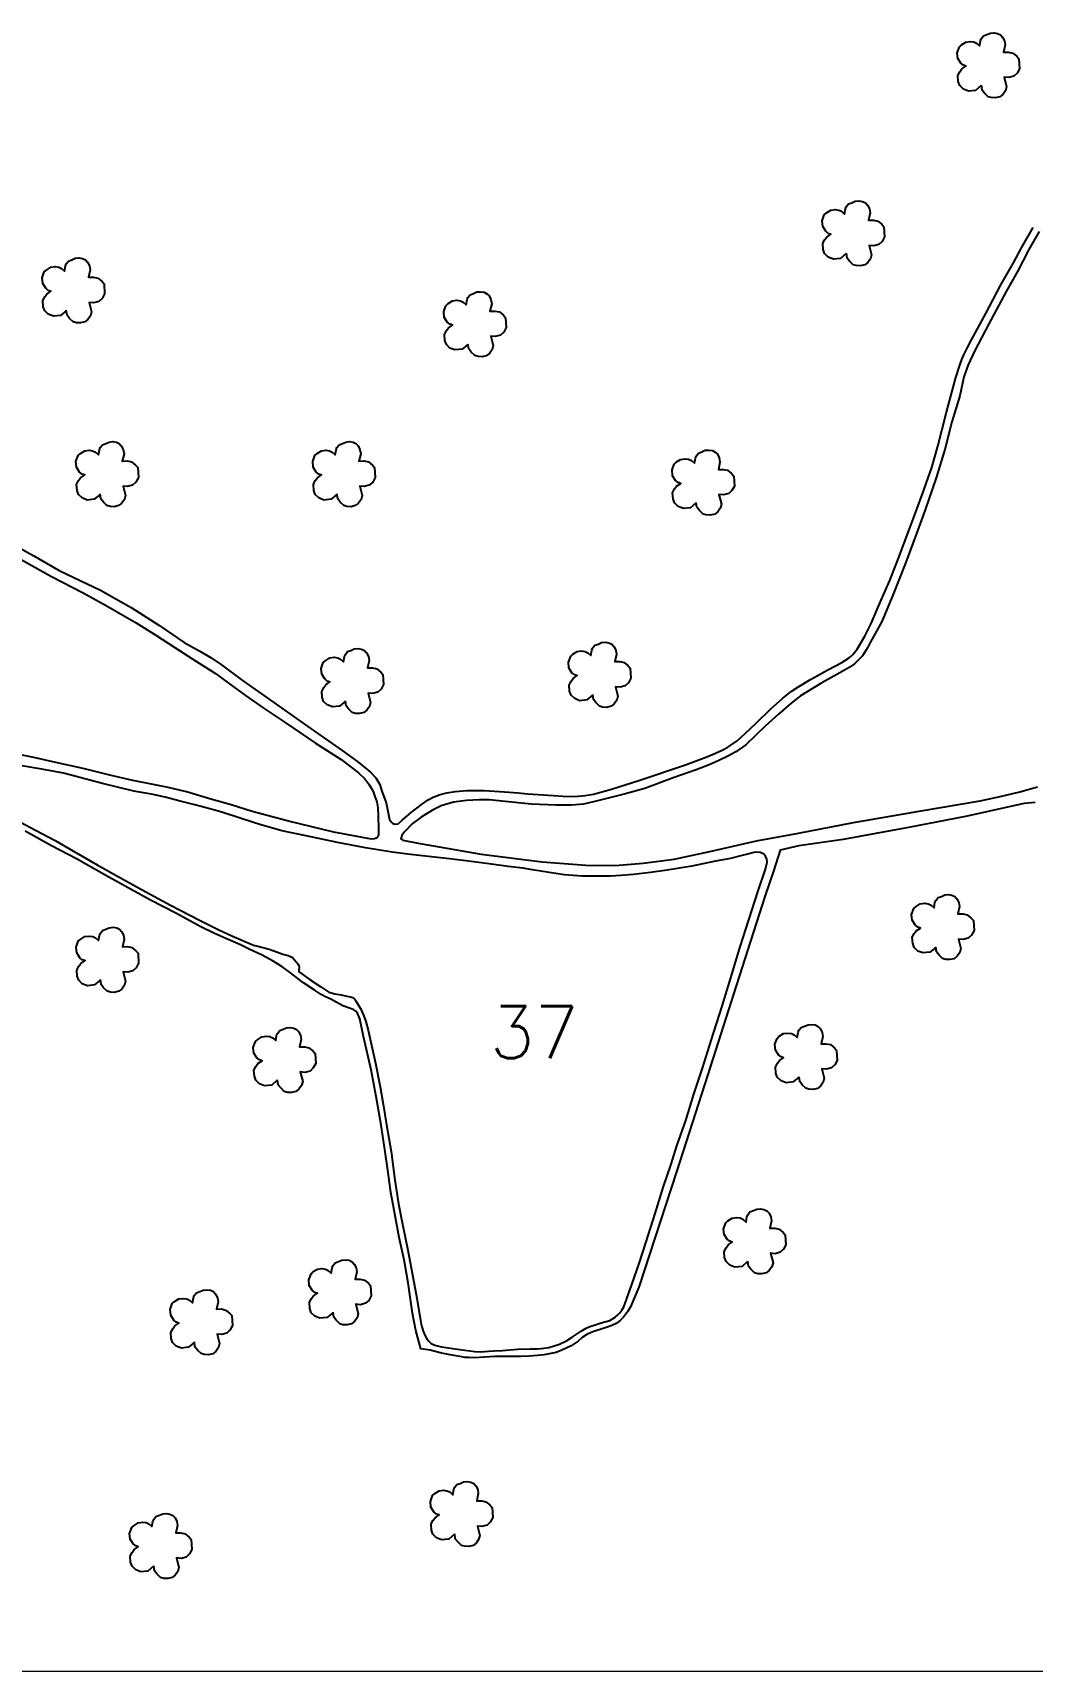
# Model space of a CAD drawing. Extents: x 716959 to 722209, y 7802738 to 7810162.
# Drawn here: x 719491 to 720117, y 7806500 to 7807526 of the extents above; entities that cross this region are included whole.
import ezdxf

# ---------------------------------------------------------------- set-up
doc = ezdxf.new("R2010")
doc.units = 0
doc.linetypes.add('CONTINUO', pattern=[0])
for name, color, linetype in [('0114000441', 1, 'Continuous'), ('0114000441035', 5, 'Continuous'), ('0114000441037', 5, 'Continuous'), ('0114000441038', 5, 'Continuous'), ('_SIMBOLO ARVORE', 118, 'Continuous'), ('TEXTO_NUN_TAL', 7, 'Continuous')]:
    doc.layers.add(name, color=color, linetype=linetype)
doc.layers.add('MALHA', color=253, linetype='Continuous', lineweight=13)
doc.styles.add('SIMPLEX', font='simplex', dxfattribs={"height": 0.2})

msp = doc.modelspace()

# ---------------------------------------------------------------- linework, layer by layer
at = {"layer": '0114000441'}
for points in [[(719479.8, 7807205), (719492, 7807198.2), (719508, 7807189), (719517.1, 7807184.5), (719533.8, 7807176.7), (719553, 7807165.9), (719570.2, 7807154.7), (719586.2, 7807144), (719596.4, 7807138.3), (719603.1, 7807134.3), (719609.5, 7807129.9), (719622.6, 7807120.1), (719642.2, 7807106.4), (719661.5, 7807092.7), (719684.9, 7807076.4), (719694.8, 7807069.2), (719702.8, 7807062.8), (719706, 7807059.1), (719708.6, 7807055), (719709.9, 7807050.9), (719712.5, 7807043.5), (719714.7, 7807033.2), (719715.6, 7807031.7), (719716.5, 7807030.9), (719718, 7807030.3), (719720.1, 7807030.5), (719722.5, 7807032.6), (719728.2, 7807037.5), (719735.3, 7807043), (719738.9, 7807045.5), (719741.9, 7807047.1), (719746.4, 7807048.8), (719750.4, 7807049.8), (719755.8, 7807050.6), (719763, 7807051.2), (719773.9, 7807051.3), (719786.5, 7807050.4), (719795.1, 7807049.8), (719800.9, 7807049.1), (719810.9, 7807048.6), (719823, 7807047.7), (719830.6, 7807047.5), (719837, 7807048.1), (719842.3, 7807049), (719853.6, 7807052.2), (719871.3, 7807057.7), (719899.8, 7807067.4), (719913.1, 7807072.4), (719918.6, 7807074.7), (719923.3, 7807076.7), (719926.4, 7807078.3), (719928.2, 7807079.6), (719932.1, 7807082.3), (719937.1, 7807087), (719944, 7807093.5), (719953.1, 7807102.1), (719960.8, 7807109.1), (719965.9, 7807113.2), (719970.1, 7807115.9), (719978, 7807120.8), (719989, 7807126.7), (719997.7, 7807131.4), (720001.6, 7807133.8), (720003.3, 7807135.2), (720004.6, 7807136.4), (720005.6, 7807137.6), (720007.3, 7807139.8), (720012.1, 7807147.9), (720016.1, 7807155.8), (720021.5, 7807168.6), (720027.7, 7807182.8), (720033.1, 7807196.7), (720041, 7807217.8), (720048.1, 7807237), (720053.9, 7807253.5), (720057.7, 7807266.8), (720063.1, 7807288), (720069.1, 7807309.8), (720071.6, 7807317.6), (720072.8, 7807321.1), (720074, 7807324), (720076.2, 7807328.6), (720078.7, 7807333.3), (720087.7, 7807349.8), (720097.2, 7807367.8), (720105, 7807381.6), (720110.1, 7807391), (720117.4, 7807403.6)], [(720118.7, 7807043.8), (720111.8, 7807043.1), (720075.1, 7807035.1), (720039.3, 7807028.1), (719998.4, 7807020.5), (719970.8, 7807016.7), (719959, 7807013.9), (719954.9, 7807000.8), (719949.5, 7806984.9), (719931.8, 7806929.6), (719911.9, 7806867.7), (719894.3, 7806812.6), (719870.7, 7806740.5), (719865.5, 7806728.1), (719863.5, 7806724.9), (719861, 7806721.6), (719859, 7806719.5), (719856.4, 7806717.7), (719853.3, 7806716.2), (719847, 7806714.1), (719842.4, 7806712.6), (719840.3, 7806711.8), (719838.1, 7806710.7), (719835.2, 7806708.9), (719832.6, 7806706.7), (719828.3, 7806703.7), (719822.5, 7806701), (719818.9, 7806699.5), (719815.6, 7806698.9), (719811.3, 7806698.1), (719807.3, 7806697.7), (719802, 7806697.2), (719796.7, 7806697), (719780.5, 7806696.9), (719767.6, 7806696.2), (719764.4, 7806696.3), (719761.8, 7806696.4), (719759.8, 7806696.8), (719754.8, 7806697.6), (719747.1, 7806699.1), (719740, 7806701), (719734.2, 7806701.9), (719734.2, 7806701.9), (719734.2, 7806701.9), (719734.2, 7806701.9), (719731.2, 7806713.2), (719731.2, 7806713.2), (719731.2, 7806713.2), (719729, 7806724.2), (719726.4, 7806743.2), (719723.9, 7806757.5), (719720.7, 7806771.4), (719717.9, 7806786.3), (719715.5, 7806799.6), (719713.7, 7806812.2), (719711.7, 7806826.6), (719709.4, 7806841.7), (719706.3, 7806859.7), (719703.2, 7806876.4), (719698.3, 7806897.2), (719696, 7806908.4), (719694.6, 7806912), (719693.5, 7806913.1), (719692.2, 7806914), (719690.3, 7806914.9), (719685.5, 7806916.5), (719683.6, 7806917.6), (719681.2, 7806918.8), (719677.9, 7806920.6), (719674.6, 7806922.1), (719671.8, 7806923.5), (719668.1, 7806926), (719660.9, 7806930.9), (719651.8, 7806937.7), (719647.2, 7806941.2), (719641.9, 7806944.5), (719635, 7806948.1), (719626.9, 7806952), (719621.4, 7806954.6), (719612.2, 7806958.6), (719604.8, 7806962), (719596.5, 7806965.9), (719589.6, 7806969.6), (719580.9, 7806974.4), (719565.1, 7806982.6), (719551, 7806990.3), (719538.9, 7806997.1), (719518.7, 7807008.4), (719503.2, 7807016.7), (719486.6, 7807025.8)]]:
    msp.add_lwpolyline(points, dxfattribs=at)
at = {"layer": '0114000441035'}
msp.add_lwpolyline([(719480.4, 7807197.9), (719503.1, 7807185.2), (719522.9, 7807175.1), (719536.9, 7807167.3), (719556, 7807156.2), (719568.4, 7807148.5), (719580.3, 7807140.8), (719591.5, 7807133.5), (719605.7, 7807124.5), (719614.5, 7807118), (719624.6, 7807110.7), (719635.6, 7807103), (719649.9, 7807093.5), (719668.3, 7807080.9), (719684.3, 7807070.6), (719695.2, 7807062.3), (719699.1, 7807058.5), (719701.7, 7807055.3), (719703.4, 7807052.6), (719704.4, 7807050.6), (719705.5, 7807047.6), (719706.6, 7807044.2), (719707.3, 7807040.4), (719707.5, 7807035.5), (719707.7, 7807027.1), (719707.8, 7807023.7), (719707.5, 7807022.7), (719707.1, 7807022), (719706.2, 7807021.4), (719705.2, 7807021), (719703.3, 7807020.8), (719679.7, 7807025.1), (719651.4, 7807032), (719628.7, 7807038.2), (719615.6, 7807042.4), (719602.8, 7807045.8), (719587.5, 7807050.4), (719576.1, 7807053.2), (719565.6, 7807055.3), (719554, 7807057.6), (719539.7, 7807060.8), (719522.9, 7807065), (719504, 7807069.2), (719492.1, 7807071.9), (719484.8, 7807073.3)], dxfattribs=at)
at = {"layer": '0114000441037'}
msp.add_lwpolyline([(719483.7, 7807031.4), (719493.1, 7807026.5), (719505.4, 7807019.9), (719516.9, 7807013.4), (719531.7, 7807004.8), (719546.3, 7806996.6), (719559.9, 7806989.2), (719577.6, 7806979.6), (719595.8, 7806970.2), (719607.8, 7806964), (719615.9, 7806960.3), (719629.6, 7806954.5), (719632.2, 7806953.8), (719634.6, 7806953.2), (719637.1, 7806952.6), (719639.3, 7806951.9), (719644.5, 7806950.1), (719647.9, 7806948.9), (719651.3, 7806947.9), (719653.1, 7806947.2), (719654.2, 7806946.5), (719655.1, 7806945.3), (719656.2, 7806944), (719657.2, 7806942.8), (719657.8, 7806941.8), (719658, 7806940.6), (719657.8, 7806938.9), (719657.9, 7806938.2), (719658.2, 7806937.5), (719665, 7806932.8), (719671.7, 7806928.3), (719676.7, 7806925.1), (719680.4, 7806924.1), (719684.3, 7806923.3), (719687.9, 7806922.6), (719690.2, 7806922.2), (719691.4, 7806921.7), (719692.7, 7806920.8), (719693.6, 7806919.7), (719696.6, 7806914.3), (719698.4, 7806910.6), (719699.9, 7806906.7), (719701.3, 7806901.3), (719703.3, 7806891.8), (719705.8, 7806880.7), (719708.8, 7806865.7), (719710.6, 7806854.9), (719712.7, 7806842.1), (719715.7, 7806825.3), (719718, 7806807.4), (719720.2, 7806792.5), (719722.7, 7806779.9), (719726, 7806763.6), (719728.8, 7806749.2), (719731.7, 7806733.6), (719734.4, 7806717), (719735.7, 7806712.8), (719736.9, 7806710), (719738, 7806708.1), (719739.2, 7806706.5), (719740.7, 7806705.2), (719743, 7806704), (719747.2, 7806703), (719758.6, 7806701.4), (719768, 7806700.1), (719771.5, 7806699.9), (719776.5, 7806700.3), (719780.1, 7806700.5), (719785.3, 7806700.8), (719794.7, 7806701.5), (719802.8, 7806701.7), (719807, 7806701.8), (719809.6, 7806702), (719814.3, 7806702.7), (719817.6, 7806703.6), (719820.9, 7806704.7), (719825.4, 7806706.9), (719829, 7806709.1), (719834.5, 7806712.8), (719837.7, 7806714.8), (719840, 7806715.8), (719842.6, 7806716.6), (719847, 7806718), (719852.4, 7806719.6), (719854.1, 7806720.5), (719855.9, 7806721.7), (719857.2, 7806722.8), (719858.8, 7806724.4), (719859.9, 7806725.9), (719861.2, 7806728.1), (719864.9, 7806737.9), (719870.9, 7806755.2), (719875.2, 7806768.8), (719880.9, 7806786.5), (719886.1, 7806803.4), (719890.8, 7806817.3), (719894.4, 7806828.9), (719900.1, 7806844.7), (719905.1, 7806861.1), (719910.6, 7806878), (719915.9, 7806894.8), (719922.8, 7806916.3), (719928.1, 7806933.3), (719933.9, 7806952.7), (719939.7, 7806971), (719945.2, 7806987.8), (719949.9, 7807002), (719950.9, 7807006.5), (719950.7, 7807008.2), (719949.9, 7807010.2), (719948.8, 7807011.4), (719947.6, 7807012.1), (719946.5, 7807012.4), (719943.5, 7807012.6), (719927.9, 7807008.8), (719918.7, 7807007), (719903.8, 7807004), (719894.9, 7807002.5), (719888.3, 7807001.4), (719877.9, 7806999.9), (719867.2, 7806998.6), (719859.3, 7806998), (719853.1, 7806997.7), (719844.4, 7806997.6), (719835, 7806997.6), (719824.2, 7806998.5), (719814.6, 7806999.9), (719804.1, 7807001.6), (719798, 7807002.6), (719788.9, 7807003.7), (719778.5, 7807005.1), (719765.7, 7807006.9), (719752.1, 7807008.4), (719727.7, 7807011.2), (719716.3, 7807012.6), (719699.6, 7807015.3), (719682.1, 7807018.8), (719662.4, 7807022.8), (719647.3, 7807026), (719633.4, 7807030), (719629.6, 7807031.3), (719611, 7807037.3), (719605.4, 7807038.9), (719592.9, 7807042.2), (719583.7, 7807044.6), (719574.2, 7807047.1), (719565.6, 7807048.9), (719554.7, 7807050.9), (719535, 7807055.7), (719510.7, 7807062.2), (719497.1, 7807064.6), (719484.8, 7807066.8)], dxfattribs=at)
at = {"layer": '0114000441038'}
msp.add_lwpolyline([(720121.2, 7807401.1), (720114.7, 7807389.8), (720107.6, 7807376.2), (720100.4, 7807363.6), (720089.6, 7807343.3), (720080.7, 7807326.2), (720076.7, 7807317.7), (720074.1, 7807310.2), (720071.4, 7807298.4), (720066.5, 7807282.1), (720062.2, 7807264.8), (720056.6, 7807247), (720049.9, 7807227), (720045.1, 7807213.8), (720037.5, 7807193.5), (720029.5, 7807173.5), (720022.7, 7807157), (720018.3, 7807149.2), (720015.4, 7807143.9), (720013.7, 7807140.6), (720010.7, 7807135.6), (720007.7, 7807132.6), (720005.5, 7807130.5), (720002.3, 7807128.3), (719996.5, 7807124.9), (719985.1, 7807118.7), (719971.8, 7807110.6), (719966, 7807105.9), (719958.1, 7807099.1), (719949.7, 7807091.5), (719943.7, 7807085.6), (719937.6, 7807079.8), (719931.3, 7807075.4), (719926.7, 7807073), (719920.3, 7807069.9), (719914.7, 7807067.4), (719906.5, 7807064.3), (719892.2, 7807059.1), (719874.3, 7807052.5), (719861.5, 7807048.9), (719843.2, 7807044.3), (719836.1, 7807042.7), (719828.6, 7807042.1), (719818.6, 7807042), (719803.5, 7807042.8), (719786.9, 7807044.3), (719777, 7807045.4), (719770.7, 7807045.4), (719762.9, 7807045), (719754.6, 7807043.9), (719746.9, 7807041.7), (719741.5, 7807039), (719734.5, 7807034.6), (719728.8, 7807030.4), (719724.1, 7807025.3), (719722.4, 7807023.2), (719721.8, 7807021), (719722.9, 7807020.1), (719732.6, 7807018.3), (719771.9, 7807011.4), (719810.2, 7807006.6), (719837.4, 7807004.6), (719855.9, 7807004.4), (719873.3, 7807005.8), (719892.8, 7807008.3), (719915, 7807013.1), (719944.3, 7807019.7), (719970.5, 7807024.5), (720005, 7807031.3), (720047.4, 7807038.5), (720084.2, 7807044.8), (720096.8, 7807047.5), (720109, 7807050.5), (720120.2, 7807053.5)], dxfattribs=at)
at = {"layer": '_SIMBOLO ARVORE', "linetype": 'CONTINUO'}
for points in [[(720084.9, 7807492.5, 0), (720081.3, 7807489.5, 0), (720076.9, 7807489, 0), (720073.7, 7807490.3, 0), (720071.4, 7807492.5, 0), (720070.5, 7807495, 0), (720070.2, 7807498.8, 0), (720071.5, 7807501.2, 0), (720072.7, 7807502.9, 0), (720075.3, 7807504.7, 0), (720073.7, 7807505.2, 0), (720072.1, 7807506.5, 0), (720070.2, 7807509.5, 0), (720069.8, 7807513.1, 0), (720071.2, 7807516.8, 0), (720072.6, 7807518.1, 0), (720075.3, 7807519.7, 0), (720078, 7807520.1, 0), (720080.2, 7807519.8, 0), (720082, 7807519, 0), (720083.9, 7807517.3, 0), (720084.5, 7807520.5, 0), (720084.9, 7807521.8, 0), (720086.4, 7807523.6, 0), (720088.5, 7807524.4, 0), (720090.6, 7807525.3, 0), (720092.9, 7807525.6, 0), (720095.1, 7807525.2, 0), (720096.9, 7807524.3, 0), (720098.2, 7807522.9, 0), (720099.4, 7807520.6, 0), (720099.9, 7807518, 0), (720098.8, 7807513.4, 0), (720102, 7807513.5, 0), (720104.6, 7807512.8, 0), (720107.1, 7807510.9, 0), (720108.5, 7807509.3, 0), (720108.9, 7807503, 0), (720107.3, 7807500.2, 0), (720105.3, 7807498.3, 0), (720102.1, 7807497.5, 0), (720099.3, 7807497.7, 0), (720100.8, 7807491.8, 0), (720100.1, 7807489.3, 0), (720098.4, 7807486.9, 0), (720096.5, 7807485.5, 0), (720093.9, 7807484.8, 0), (720091.2, 7807485, 0), (720089.2, 7807485.5, 0), (720087, 7807487.7, 0), (720085.4, 7807489.7, 0), (720085, 7807492.8, 0)], [(720000.4, 7807387.3, 0), (719996.8, 7807384.3, 0), (719992.4, 7807383.8, 0), (719989.2, 7807385, 0), (719986.9, 7807387.3, 0), (719986, 7807389.8, 0), (719985.7, 7807393.6, 0), (719986.9, 7807395.9, 0), (719988.2, 7807397.7, 0), (719990.8, 7807399.5, 0), (719989.2, 7807400, 0), (719987.6, 7807401.3, 0), (719985.7, 7807404.3, 0), (719985.3, 7807407.9, 0), (719986.7, 7807411.6, 0), (719988.1, 7807412.9, 0), (719990.8, 7807414.5, 0), (719993.5, 7807414.9, 0), (719995.7, 7807414.6, 0), (719997.5, 7807413.8, 0), (719999.4, 7807412.1, 0), (719999.9, 7807415.3, 0), (720000.4, 7807416.6, 0), (720001.9, 7807418.4, 0), (720004, 7807419.2, 0), (720006.1, 7807420.1, 0), (720008.4, 7807420.3, 0), (720010.6, 7807420, 0), (720012.4, 7807419.1, 0), (720013.7, 7807417.6, 0), (720014.9, 7807415.3, 0), (720015.3, 7807412.8, 0), (720014.3, 7807408.2, 0), (720017.5, 7807408.3, 0), (720020.1, 7807407.6, 0), (720022.6, 7807405.7, 0), (720024, 7807404.1, 0), (720024.4, 7807397.8, 0), (720022.8, 7807395, 0), (720020.8, 7807393.1, 0), (720017.6, 7807392.2, 0), (720014.7, 7807392.5, 0), (720016.3, 7807386.6, 0), (720015.6, 7807384.1, 0), (720013.9, 7807381.7, 0), (720012, 7807380.2, 0), (720009.3, 7807379.6, 0), (720006.7, 7807379.8, 0), (720004.7, 7807380.3, 0), (720002.5, 7807382.5, 0), (720000.9, 7807384.5, 0), (720000.5, 7807387.6, 0)], [(719512.3, 7807351.6, 0), (719508.8, 7807348.6, 0), (719504.3, 7807348.1, 0), (719501.1, 7807349.4, 0), (719498.9, 7807351.6, 0), (719497.9, 7807354.1, 0), (719497.7, 7807357.9, 0), (719498.9, 7807360.3, 0), (719500.2, 7807362, 0), (719502.8, 7807363.8, 0), (719501.1, 7807364.3, 0), (719499.5, 7807365.6, 0), (719497.6, 7807368.6, 0), (719497.3, 7807372.2, 0), (719498.6, 7807375.9, 0), (719500.1, 7807377.2, 0), (719502.7, 7807378.8, 0), (719505.5, 7807379.2, 0), (719507.7, 7807378.9, 0), (719509.4, 7807378.1, 0), (719511.3, 7807376.4, 0), (719511.9, 7807379.6, 0), (719512.4, 7807380.9, 0), (719513.8, 7807382.7, 0), (719515.9, 7807383.5, 0), (719518, 7807384.4, 0), (719520.3, 7807384.7, 0), (719522.5, 7807384.3, 0), (719524.3, 7807383.4, 0), (719525.7, 7807382, 0), (719526.8, 7807379.7, 0), (719527.3, 7807377.1, 0), (719526.2, 7807372.5, 0), (719529.4, 7807372.6, 0), (719532.1, 7807371.9, 0), (719534.6, 7807370, 0), (719536, 7807368.4, 0), (719536.3, 7807362.1, 0), (719534.8, 7807359.3, 0), (719532.7, 7807357.4, 0), (719529.5, 7807356.6, 0), (719526.7, 7807356.8, 0), (719528.2, 7807350.9, 0), (719527.5, 7807348.4, 0), (719525.8, 7807346, 0), (719523.9, 7807344.6, 0), (719521.3, 7807343.9, 0), (719518.7, 7807344.1, 0), (719516.7, 7807344.6, 0), (719514.4, 7807346.8, 0), (719512.9, 7807348.9, 0), (719512.4, 7807351.9, 0)], [(719763.6, 7807330.4, 0), (719760.1, 7807327.5, 0), (719755.6, 7807327, 0), (719752.4, 7807328.2, 0), (719750.2, 7807330.4, 0), (719749.2, 7807333, 0), (719749, 7807336.7, 0), (719750.2, 7807339.1, 0), (719751.5, 7807340.9, 0), (719754.1, 7807342.6, 0), (719752.4, 7807343.1, 0), (719750.8, 7807344.5, 0), (719748.9, 7807347.5, 0), (719748.6, 7807351, 0), (719749.9, 7807354.7, 0), (719751.4, 7807356.1, 0), (719754, 7807357.7, 0), (719756.8, 7807358.1, 0), (719759, 7807357.7, 0), (719760.7, 7807356.9, 0), (719762.6, 7807355.2, 0), (719763.2, 7807358.5, 0), (719763.7, 7807359.8, 0), (719765.1, 7807361.6, 0), (719767.2, 7807362.4, 0), (719769.3, 7807363.3, 0), (719771.6, 7807363.5, 0), (719773.8, 7807363.2, 0), (719775.6, 7807362.2, 0), (719777, 7807360.8, 0), (719778.1, 7807358.5, 0), (719778.6, 7807355.9, 0), (719777.5, 7807351.4, 0), (719780.7, 7807351.4, 0), (719783.4, 7807350.8, 0), (719785.9, 7807348.8, 0), (719787.3, 7807347.2, 0), (719787.6, 7807341, 0), (719786.1, 7807338.1, 0), (719784, 7807336.3, 0), (719780.8, 7807335.4, 0), (719778, 7807335.7, 0), (719779.5, 7807329.8, 0), (719778.8, 7807327.3, 0), (719777.1, 7807324.9, 0), (719775.2, 7807323.4, 0), (719772.6, 7807322.8, 0), (719770, 7807322.9, 0), (719768, 7807323.5, 0), (719765.7, 7807325.7, 0), (719764.2, 7807327.7, 0), (719763.7, 7807330.7, 0)], [(719533.5, 7807236.6, 0), (719529.9, 7807233.6, 0), (719525.5, 7807233.1, 0), (719522.3, 7807234.4, 0), (719520, 7807236.6, 0), (719519.1, 7807239.1, 0), (719518.8, 7807242.9, 0), (719520.1, 7807245.3, 0), (719521.3, 7807247, 0), (719523.9, 7807248.8, 0), (719522.3, 7807249.3, 0), (719520.7, 7807250.6, 0), (719518.8, 7807253.6, 0), (719518.4, 7807257.2, 0), (719519.8, 7807260.9, 0), (719521.2, 7807262.2, 0), (719523.9, 7807263.8, 0), (719526.6, 7807264.2, 0), (719528.8, 7807263.9, 0), (719530.6, 7807263.1, 0), (719532.5, 7807261.4, 0), (719533.1, 7807264.6, 0), (719533.5, 7807265.9, 0), (719535, 7807267.7, 0), (719537.1, 7807268.5, 0), (719539.2, 7807269.4, 0), (719541.5, 7807269.7, 0), (719543.7, 7807269.3, 0), (719545.5, 7807268.4, 0), (719546.8, 7807267, 0), (719548, 7807264.7, 0), (719548.5, 7807262.1, 0), (719547.4, 7807257.5, 0), (719550.6, 7807257.6, 0), (719553.2, 7807256.9, 0), (719555.7, 7807255, 0), (719557.1, 7807253.4, 0), (719557.5, 7807247.1, 0), (719555.9, 7807244.3, 0), (719553.9, 7807242.4, 0), (719550.7, 7807241.6, 0), (719547.9, 7807241.8, 0), (719549.4, 7807235.9, 0), (719548.7, 7807233.4, 0), (719547, 7807231, 0), (719545.1, 7807229.6, 0), (719542.5, 7807228.9, 0), (719539.8, 7807229.1, 0), (719537.8, 7807229.6, 0), (719535.6, 7807231.8, 0), (719534, 7807233.9, 0), (719533.6, 7807236.9, 0)], [(719681.6, 7807236.6, 0), (719678.1, 7807233.6, 0), (719673.6, 7807233.1, 0), (719670.4, 7807234.4, 0), (719668.2, 7807236.6, 0), (719667.2, 7807239.1, 0), (719667, 7807242.9, 0), (719668.2, 7807245.3, 0), (719669.5, 7807247, 0), (719672.1, 7807248.8, 0), (719670.4, 7807249.3, 0), (719668.8, 7807250.6, 0), (719666.9, 7807253.6, 0), (719666.6, 7807257.2, 0), (719667.9, 7807260.9, 0), (719669.4, 7807262.2, 0), (719672, 7807263.8, 0), (719674.8, 7807264.2, 0), (719677, 7807263.9, 0), (719678.7, 7807263.1, 0), (719680.6, 7807261.4, 0), (719681.2, 7807264.6, 0), (719681.7, 7807265.9, 0), (719683.1, 7807267.7, 0), (719685.2, 7807268.5, 0), (719687.3, 7807269.4, 0), (719689.6, 7807269.7, 0), (719691.8, 7807269.3, 0), (719693.6, 7807268.4, 0), (719695, 7807267, 0), (719696.1, 7807264.7, 0), (719696.6, 7807262.1, 0), (719695.5, 7807257.5, 0), (719698.7, 7807257.6, 0), (719701.4, 7807256.9, 0), (719703.9, 7807255, 0), (719705.3, 7807253.4, 0), (719705.6, 7807247.1, 0), (719704.1, 7807244.3, 0), (719702, 7807242.4, 0), (719698.8, 7807241.6, 0), (719696, 7807241.8, 0), (719697.5, 7807235.9, 0), (719696.8, 7807233.4, 0), (719695.1, 7807231, 0), (719693.2, 7807229.6, 0), (719690.6, 7807228.9, 0), (719688, 7807229.1, 0), (719686, 7807229.6, 0), (719683.7, 7807231.8, 0), (719682.2, 7807233.9, 0), (719681.7, 7807236.9, 0)], [(719906.5, 7807231.3, 0), (719902.9, 7807228.3, 0), (719898.5, 7807227.8, 0), (719895.3, 7807229.1, 0), (719893, 7807231.3, 0), (719892.1, 7807233.8, 0), (719891.8, 7807237.6, 0), (719893, 7807240, 0), (719894.3, 7807241.7, 0), (719896.9, 7807243.5, 0), (719895.3, 7807244, 0), (719893.6, 7807245.3, 0), (719891.7, 7807248.3, 0), (719891.4, 7807251.9, 0), (719892.8, 7807255.6, 0), (719894.2, 7807256.9, 0), (719896.8, 7807258.5, 0), (719899.6, 7807258.9, 0), (719901.8, 7807258.6, 0), (719903.6, 7807257.8, 0), (719905.5, 7807256.1, 0), (719906, 7807259.3, 0), (719906.5, 7807260.6, 0), (719908, 7807262.5, 0), (719910.1, 7807263.2, 0), (719912.2, 7807264.2, 0), (719914.5, 7807264.4, 0), (719916.7, 7807264.1, 0), (719918.5, 7807263.1, 0), (719919.8, 7807261.7, 0), (719921, 7807259.4, 0), (719921.4, 7807256.8, 0), (719920.4, 7807252.2, 0), (719923.6, 7807252.3, 0), (719926.2, 7807251.7, 0), (719928.7, 7807249.7, 0), (719930.1, 7807248.1, 0), (719930.5, 7807241.8, 0), (719928.9, 7807239, 0), (719926.9, 7807237.1, 0), (719923.7, 7807236.3, 0), (719920.8, 7807236.5, 0), (719922.3, 7807230.6, 0), (719921.7, 7807228.1, 0), (719920, 7807225.8, 0), (719918.1, 7807224.3, 0), (719915.4, 7807223.6, 0), (719912.8, 7807223.8, 0), (719910.8, 7807224.3, 0), (719908.6, 7807226.6, 0), (719907, 7807228.6, 0), (719906.6, 7807231.6, 0)], [(719686.9, 7807107, 0), (719683.4, 7807104.1, 0), (719678.9, 7807103.6, 0), (719675.7, 7807104.8, 0), (719673.4, 7807107, 0), (719672.5, 7807109.6, 0), (719672.3, 7807113.3, 0), (719673.5, 7807115.7, 0), (719674.8, 7807117.5, 0), (719677.3, 7807119.2, 0), (719675.7, 7807119.7, 0), (719674.1, 7807121.1, 0), (719672.2, 7807124.1, 0), (719671.8, 7807127.6, 0), (719673.2, 7807131.4, 0), (719674.7, 7807132.7, 0), (719677.3, 7807134.3, 0), (719680, 7807134.7, 0), (719682.3, 7807134.3, 0), (719684, 7807133.5, 0), (719685.9, 7807131.8, 0), (719686.5, 7807135.1, 0), (719687, 7807136.4, 0), (719688.4, 7807138.2, 0), (719690.5, 7807139, 0), (719692.6, 7807139.9, 0), (719694.9, 7807140.1, 0), (719697.1, 7807139.8, 0), (719698.9, 7807138.9, 0), (719700.3, 7807137.4, 0), (719701.4, 7807135.1, 0), (719701.9, 7807132.6, 0), (719700.8, 7807128, 0), (719704, 7807128, 0), (719706.7, 7807127.4, 0), (719709.2, 7807125.4, 0), (719710.5, 7807123.8, 0), (719710.9, 7807117.6, 0), (719709.4, 7807114.7, 0), (719707.3, 7807112.9, 0), (719704.1, 7807112, 0), (719701.3, 7807112.3, 0), (719702.8, 7807106.4, 0), (719702.1, 7807103.9, 0), (719700.4, 7807101.5, 0), (719698.5, 7807100, 0), (719695.9, 7807099.4, 0), (719693.2, 7807099.5, 0), (719691.3, 7807100.1, 0), (719689, 7807102.3, 0), (719687.5, 7807104.3, 0), (719687, 7807107.3, 0)], [(719841.6, 7807111, 0), (719838.1, 7807108.1, 0), (719833.6, 7807107.5, 0), (719830.5, 7807108.8, 0), (719828.2, 7807111, 0), (719827.3, 7807113.5, 0), (719827, 7807117.3, 0), (719828.2, 7807119.7, 0), (719829.5, 7807121.4, 0), (719832.1, 7807123.2, 0), (719830.5, 7807123.7, 0), (719828.8, 7807125, 0), (719826.9, 7807128, 0), (719826.6, 7807131.6, 0), (719828, 7807135.3, 0), (719829.4, 7807136.7, 0), (719832, 7807138.3, 0), (719834.8, 7807138.6, 0), (719837, 7807138.3, 0), (719838.7, 7807137.5, 0), (719840.7, 7807135.8, 0), (719841.2, 7807139.1, 0), (719841.7, 7807140.4, 0), (719843.1, 7807142.2, 0), (719845.3, 7807142.9, 0), (719847.3, 7807143.9, 0), (719849.7, 7807144.1, 0), (719851.9, 7807143.8, 0), (719853.7, 7807142.8, 0), (719855, 7807141.4, 0), (719856.2, 7807139.1, 0), (719856.6, 7807136.5, 0), (719855.6, 7807132, 0), (719858.8, 7807132, 0), (719861.4, 7807131.4, 0), (719863.9, 7807129.4, 0), (719865.3, 7807127.8, 0), (719865.7, 7807121.5, 0), (719864.1, 7807118.7, 0), (719862.1, 7807116.8, 0), (719858.9, 7807116, 0), (719856, 7807116.2, 0), (719857.5, 7807110.4, 0), (719856.8, 7807107.9, 0), (719855.2, 7807105.5, 0), (719853.3, 7807104, 0), (719850.6, 7807103.3, 0), (719848, 7807103.5, 0), (719846, 7807104, 0), (719843.8, 7807106.3, 0), (719842.2, 7807108.3, 0), (719841.8, 7807111.3, 0)], [(720056.4, 7806953.1, 0), (720052.8, 7806950.1, 0), (720048.4, 7806949.6, 0), (720045.2, 7806950.8, 0), (720042.9, 7806953.1, 0), (720042, 7806955.6, 0), (720041.7, 7806959.4, 0), (720042.9, 7806961.7, 0), (720044.2, 7806963.5, 0), (720046.8, 7806965.2, 0), (720045.2, 7806965.8, 0), (720043.5, 7806967.1, 0), (720041.6, 7806970.1, 0), (720041.3, 7806973.7, 0), (720042.7, 7806977.4, 0), (720044.1, 7806978.7, 0), (720046.7, 7806980.3, 0), (720049.5, 7806980.7, 0), (720051.7, 7806980.4, 0), (720053.5, 7806979.6, 0), (720055.4, 7806977.9, 0), (720055.9, 7806981.1, 0), (720056.4, 7806982.4, 0), (720057.9, 7806984.2, 0), (720060, 7806985, 0), (720062.1, 7806985.9, 0), (720064.4, 7806986.1, 0), (720066.6, 7806985.8, 0), (720068.4, 7806984.9, 0), (720069.7, 7806983.4, 0), (720070.9, 7806981.1, 0), (720071.3, 7806978.6, 0), (720070.3, 7806974, 0), (720073.5, 7806974.1, 0), (720076.1, 7806973.4, 0), (720078.6, 7806971.4, 0), (720080, 7806969.9, 0), (720080.4, 7806963.6, 0), (720078.8, 7806960.8, 0), (720076.8, 7806958.9, 0), (720073.6, 7806958, 0), (720070.7, 7806958.3, 0), (720072.2, 7806952.4, 0), (720071.6, 7806949.9, 0), (720069.9, 7806947.5, 0), (720068, 7806946, 0), (720065.3, 7806945.4, 0), (720062.7, 7806945.5, 0), (720060.7, 7806946.1, 0), (720058.5, 7806948.3, 0), (720056.9, 7806950.3, 0), (720056.5, 7806953.4, 0)], [(719533.6, 7806932.6, 0), (719530.1, 7806929.6, 0), (719525.6, 7806929.1, 0), (719522.4, 7806930.3, 0), (719520.2, 7806932.6, 0), (719519.2, 7806935.1, 0), (719519, 7806938.9, 0), (719520.2, 7806941.3, 0), (719521.5, 7806943, 0), (719524.1, 7806944.8, 0), (719522.4, 7806945.3, 0), (719520.8, 7806946.6, 0), (719518.9, 7806949.6, 0), (719518.6, 7806953.2, 0), (719519.9, 7806956.9, 0), (719521.4, 7806958.2, 0), (719524, 7806959.8, 0), (719526.8, 7806960.2, 0), (719529, 7806959.9, 0), (719530.7, 7806959.1, 0), (719532.6, 7806957.4, 0), (719533.2, 7806960.6, 0), (719533.7, 7806961.9, 0), (719535.1, 7806963.7, 0), (719537.2, 7806964.5, 0), (719539.3, 7806965.4, 0), (719541.7, 7806965.7, 0), (719543.9, 7806965.3, 0), (719545.7, 7806964.4, 0), (719547, 7806963, 0), (719548.2, 7806960.7, 0), (719548.6, 7806958.1, 0), (719547.6, 7806953.5, 0), (719550.7, 7806953.6, 0), (719553.4, 7806952.9, 0), (719555.9, 7806951, 0), (719557.3, 7806949.4, 0), (719557.6, 7806943.1, 0), (719556.1, 7806940.3, 0), (719554.1, 7806938.4, 0), (719550.8, 7806937.5, 0), (719548, 7806937.8, 0), (719549.5, 7806931.9, 0), (719548.8, 7806929.4, 0), (719547.1, 7806927, 0), (719545.3, 7806925.6, 0), (719542.6, 7806924.9, 0), (719540, 7806925.1, 0), (719538, 7806925.6, 0), (719535.7, 7806927.8, 0), (719534.2, 7806929.8, 0), (719533.7, 7806932.9, 0)], [(719644.4, 7806869.9, 0), (719640.9, 7806866.9, 0), (719636.4, 7806866.4, 0), (719633.2, 7806867.6, 0), (719631, 7806869.9, 0), (719630.1, 7806872.4, 0), (719629.8, 7806876.2, 0), (719631, 7806878.5, 0), (719632.3, 7806880.3, 0), (719634.9, 7806882, 0), (719633.2, 7806882.6, 0), (719631.6, 7806883.9, 0), (719629.7, 7806886.9, 0), (719629.4, 7806890.5, 0), (719630.8, 7806894.2, 0), (719632.2, 7806895.5, 0), (719634.8, 7806897.1, 0), (719637.6, 7806897.5, 0), (719639.8, 7806897.2, 0), (719641.5, 7806896.4, 0), (719643.4, 7806894.7, 0), (719644, 7806897.9, 0), (719644.5, 7806899.2, 0), (719645.9, 7806901, 0), (719648.1, 7806901.8, 0), (719650.1, 7806902.7, 0), (719652.5, 7806902.9, 0), (719654.7, 7806902.6, 0), (719656.5, 7806901.7, 0), (719657.8, 7806900.2, 0), (719659, 7806897.9, 0), (719659.4, 7806895.4, 0), (719658.4, 7806890.8, 0), (719661.6, 7806890.9, 0), (719664.2, 7806890.2, 0), (719666.7, 7806888.3, 0), (719668.1, 7806886.7, 0), (719668.5, 7806880.4, 0), (719666.9, 7806877.6, 0), (719664.9, 7806875.7, 0), (719661.6, 7806874.8, 0), (719658.8, 7806875.1, 0), (719660.3, 7806869.2, 0), (719659.6, 7806866.7, 0), (719657.9, 7806864.3, 0), (719656.1, 7806862.8, 0), (719653.4, 7806862.2, 0), (719650.8, 7806862.3, 0), (719648.8, 7806862.9, 0), (719646.6, 7806865.1, 0), (719645, 7806867.1, 0), (719644.5, 7806870.2, 0)], [(719970.8, 7806871.8, 0), (719967.3, 7806868.9, 0), (719962.8, 7806868.3, 0), (719959.6, 7806869.6, 0), (719957.3, 7806871.8, 0), (719956.4, 7806874.4, 0), (719956.1, 7806878.1, 0), (719957.4, 7806880.5, 0), (719958.6, 7806882.2, 0), (719961.2, 7806884, 0), (719959.6, 7806884.5, 0), (719958, 7806885.9, 0), (719956.1, 7806888.8, 0), (719955.7, 7806892.4, 0), (719957.1, 7806896.1, 0), (719958.5, 7806897.5, 0), (719961.2, 7806899.1, 0), (719963.9, 7806899.4, 0), (719966.1, 7806899.1, 0), (719967.9, 7806898.3, 0), (719969.8, 7806896.6, 0), (719970.4, 7806899.9, 0), (719970.8, 7806901.2, 0), (719972.3, 7806903, 0), (719974.4, 7806903.8, 0), (719976.5, 7806904.7, 0), (719978.8, 7806904.9, 0), (719981, 7806904.6, 0), (719982.8, 7806903.6, 0), (719984.1, 7806902.2, 0), (719985.3, 7806899.9, 0), (719985.8, 7806897.3, 0), (719984.7, 7806892.8, 0), (719987.9, 7806892.8, 0), (719990.5, 7806892.2, 0), (719993, 7806890.2, 0), (719994.4, 7806888.6, 0), (719994.8, 7806882.3, 0), (719993.3, 7806879.5, 0), (719991.2, 7806877.6, 0), (719988, 7806876.8, 0), (719985.2, 7806877, 0), (719986.7, 7806871.2, 0), (719986, 7806868.7, 0), (719984.3, 7806866.3, 0), (719982.4, 7806864.8, 0), (719979.8, 7806864.1, 0), (719977.1, 7806864.3, 0), (719975.2, 7806864.9, 0), (719972.9, 7806867.1, 0), (719971.4, 7806869.1, 0), (719970.9, 7806872.1, 0)], [(719938.7, 7806756.4, 0), (719935.2, 7806753.4, 0), (719930.7, 7806752.9, 0), (719927.5, 7806754.1, 0), (719925.2, 7806756.4, 0), (719924.3, 7806758.9, 0), (719924.1, 7806762.7, 0), (719925.3, 7806765, 0), (719926.6, 7806766.8, 0), (719929.1, 7806768.5, 0), (719927.5, 7806769.1, 0), (719925.9, 7806770.4, 0), (719924, 7806773.4, 0), (719923.6, 7806777, 0), (719925, 7806780.7, 0), (719926.4, 7806782, 0), (719929.1, 7806783.6, 0), (719931.8, 7806784, 0), (719934, 7806783.7, 0), (719935.8, 7806782.9, 0), (719937.7, 7806781.1, 0), (719938.3, 7806784.4, 0), (719938.8, 7806785.7, 0), (719940.2, 7806787.5, 0), (719942.3, 7806788.3, 0), (719944.4, 7806789.2, 0), (719946.7, 7806789.4, 0), (719948.9, 7806789.1, 0), (719950.7, 7806788.2, 0), (719952.1, 7806786.7, 0), (719953.2, 7806784.4, 0), (719953.7, 7806781.9, 0), (719952.6, 7806777.3, 0), (719955.8, 7806777.4, 0), (719958.5, 7806776.7, 0), (719961, 7806774.7, 0), (719962.3, 7806773.2, 0), (719962.7, 7806766.9, 0), (719961.2, 7806764.1, 0), (719959.1, 7806762.2, 0), (719955.9, 7806761.3, 0), (719953.1, 7806761.6, 0), (719954.6, 7806755.7, 0), (719953.9, 7806753.2, 0), (719952.2, 7806750.8, 0), (719950.3, 7806749.3, 0), (719947.7, 7806748.7, 0), (719945, 7806748.8, 0), (719943.1, 7806749.4, 0), (719940.8, 7806751.6, 0), (719939.3, 7806753.6, 0), (719938.8, 7806756.7, 0)], [(719679.1, 7806724.4, 0), (719675.6, 7806721.5, 0), (719671.1, 7806721, 0), (719668, 7806722.2, 0), (719665.7, 7806724.4, 0), (719664.8, 7806727, 0), (719664.5, 7806730.7, 0), (719665.7, 7806733.1, 0), (719667, 7806734.9, 0), (719669.6, 7806736.6, 0), (719668, 7806737.1, 0), (719666.3, 7806738.5, 0), (719664.4, 7806741.5, 0), (719664.1, 7806745, 0), (719665.5, 7806748.7, 0), (719666.9, 7806750.1, 0), (719669.5, 7806751.7, 0), (719672.3, 7806752.1, 0), (719674.5, 7806751.7, 0), (719676.2, 7806750.9, 0), (719678.2, 7806749.2, 0), (719678.7, 7806752.5, 0), (719679.2, 7806753.8, 0), (719680.6, 7806755.6, 0), (719682.8, 7806756.4, 0), (719684.8, 7806757.3, 0), (719687.2, 7806757.5, 0), (719689.4, 7806757.2, 0), (719691.2, 7806756.2, 0), (719692.5, 7806754.8, 0), (719693.7, 7806752.5, 0), (719694.1, 7806749.9, 0), (719693.1, 7806745.4, 0), (719696.3, 7806745.4, 0), (719698.9, 7806744.8, 0), (719701.4, 7806742.8, 0), (719702.8, 7806741.2, 0), (719703.2, 7806735, 0), (719701.6, 7806732.1, 0), (719699.6, 7806730.3, 0), (719696.4, 7806729.4, 0), (719693.5, 7806729.7, 0), (719695, 7806723.8, 0), (719694.3, 7806721.3, 0), (719692.7, 7806718.9, 0), (719690.8, 7806717.4, 0), (719688.1, 7806716.8, 0), (719685.5, 7806716.9, 0), (719683.5, 7806717.5, 0), (719681.3, 7806719.7, 0), (719679.7, 7806721.7, 0), (719679.3, 7806724.7, 0)], [(719592.4, 7806705.8, 0), (719588.8, 7806702.8, 0), (719584.4, 7806702.3, 0), (719581.2, 7806703.5, 0), (719578.9, 7806705.7, 0), (719578, 7806708.3, 0), (719577.7, 7806712.1, 0), (719579, 7806714.4, 0), (719580.2, 7806716.2, 0), (719582.8, 7806717.9, 0), (719581.2, 7806718.5, 0), (719579.6, 7806719.8, 0), (719577.7, 7806722.8, 0), (719577.3, 7806726.4, 0), (719578.7, 7806730.1, 0), (719580.1, 7806731.4, 0), (719582.8, 7806733, 0), (719585.5, 7806733.4, 0), (719587.7, 7806733.1, 0), (719589.5, 7806732.3, 0), (719591.4, 7806730.5, 0), (719591.9, 7806733.8, 0), (719592.4, 7806735.1, 0), (719593.9, 7806736.9, 0), (719596, 7806737.7, 0), (719598.1, 7806738.6, 0), (719600.4, 7806738.8, 0), (719602.6, 7806738.5, 0), (719604.4, 7806737.6, 0), (719605.7, 7806736.1, 0), (719606.9, 7806733.8, 0), (719607.4, 7806731.3, 0), (719606.3, 7806726.7, 0), (719609.5, 7806726.8, 0), (719612.1, 7806726.1, 0), (719614.6, 7806724.1, 0), (719616, 7806722.6, 0), (719616.4, 7806716.3, 0), (719614.8, 7806713.5, 0), (719612.8, 7806711.6, 0), (719609.6, 7806710.7, 0), (719606.8, 7806711, 0), (719608.3, 7806705.1, 0), (719607.6, 7806702.6, 0), (719605.9, 7806700.2, 0), (719604, 7806698.7, 0), (719601.4, 7806698.1, 0), (719598.7, 7806698.2, 0), (719596.7, 7806698.8, 0), (719594.5, 7806701, 0), (719592.9, 7806703, 0), (719592.5, 7806706.1, 0)], [(719755.2, 7806585.7, 0), (719751.7, 7806582.7, 0), (719747.2, 7806582.2, 0), (719744.1, 7806583.4, 0), (719741.8, 7806585.7, 0), (719740.9, 7806588.2, 0), (719740.6, 7806592, 0), (719741.8, 7806594.3, 0), (719743.1, 7806596.1, 0), (719745.7, 7806597.9, 0), (719744.1, 7806598.4, 0), (719742.4, 7806599.7, 0), (719740.5, 7806602.7, 0), (719740.2, 7806606.3, 0), (719741.6, 7806610, 0), (719743, 7806611.3, 0), (719745.6, 7806612.9, 0), (719748.4, 7806613.3, 0), (719750.6, 7806613, 0), (719752.3, 7806612.2, 0), (719754.3, 7806610.5, 0), (719754.8, 7806613.7, 0), (719755.3, 7806615, 0), (719756.7, 7806616.8, 0), (719758.9, 7806617.6, 0), (719760.9, 7806618.5, 0), (719763.3, 7806618.7, 0), (719765.5, 7806618.4, 0), (719767.3, 7806617.5, 0), (719768.6, 7806616, 0), (719769.8, 7806613.7, 0), (719770.2, 7806611.2, 0), (719769.2, 7806606.6, 0), (719772.4, 7806606.7, 0), (719775, 7806606, 0), (719777.5, 7806604.1, 0), (719778.9, 7806602.5, 0), (719779.3, 7806596.2, 0), (719777.7, 7806593.4, 0), (719775.7, 7806591.5, 0), (719772.5, 7806590.6, 0), (719769.6, 7806590.9, 0), (719771.1, 7806585, 0), (719770.4, 7806582.5, 0), (719768.8, 7806580.1, 0), (719766.9, 7806578.6, 0), (719764.2, 7806578, 0), (719761.6, 7806578.2, 0), (719759.6, 7806578.7, 0), (719757.4, 7806580.9, 0), (719755.8, 7806582.9, 0), (719755.4, 7806586, 0)], [(719567, 7806565.7, 0), (719563.5, 7806562.7, 0), (719559, 7806562.2, 0), (719555.8, 7806563.4, 0), (719553.6, 7806565.7, 0), (719552.6, 7806568.2, 0), (719552.4, 7806572, 0), (719553.6, 7806574.3, 0), (719554.9, 7806576.1, 0), (719557.4, 7806577.8, 0), (719555.8, 7806578.4, 0), (719554.2, 7806579.7, 0), (719552.3, 7806582.7, 0), (719551.9, 7806586.3, 0), (719553.3, 7806590, 0), (719554.8, 7806591.3, 0), (719557.4, 7806592.9, 0), (719560.1, 7806593.3, 0), (719562.4, 7806593, 0), (719564.1, 7806592.2, 0), (719566, 7806590.5, 0), (719566.6, 7806593.7, 0), (719567.1, 7806595, 0), (719568.5, 7806596.8, 0), (719570.6, 7806597.6, 0), (719572.7, 7806598.5, 0), (719575, 7806598.7, 0), (719577.2, 7806598.4, 0), (719579, 7806597.5, 0), (719580.4, 7806596, 0), (719581.5, 7806593.7, 0), (719582, 7806591.2, 0), (719580.9, 7806586.6, 0), (719584.1, 7806586.7, 0), (719586.8, 7806586, 0), (719589.3, 7806584, 0), (719590.6, 7806582.5, 0), (719591, 7806576.2, 0), (719589.5, 7806573.4, 0), (719587.4, 7806571.5, 0), (719584.2, 7806570.6, 0), (719581.4, 7806570.9, 0), (719582.9, 7806565, 0), (719582.2, 7806562.5, 0), (719580.5, 7806560.1, 0), (719578.6, 7806558.6, 0), (719576, 7806558, 0), (719573.4, 7806558.1, 0), (719571.4, 7806558.7, 0), (719569.1, 7806560.9, 0), (719567.6, 7806562.9, 0), (719567.1, 7806566, 0)]]:
    msp.add_polyline3d(points, dxfattribs=at)
at = {"layer": 'MALHA', "elevation": 1127.4}
msp.add_lwpolyline([(718488.1, 7806500), (720473.9, 7806500)], dxfattribs=at)

# ---------------------------------------------------------------- texts
at = {"layer": 'TEXTO_NUN_TAL', "color": 7, "style": 'SIMPLEX'}
msp.add_text('37', height=32.5, dxfattribs=at).set_placement((719777.4, 7806883.7, -1127.4))

doc.saveas('drawing.dxf')
